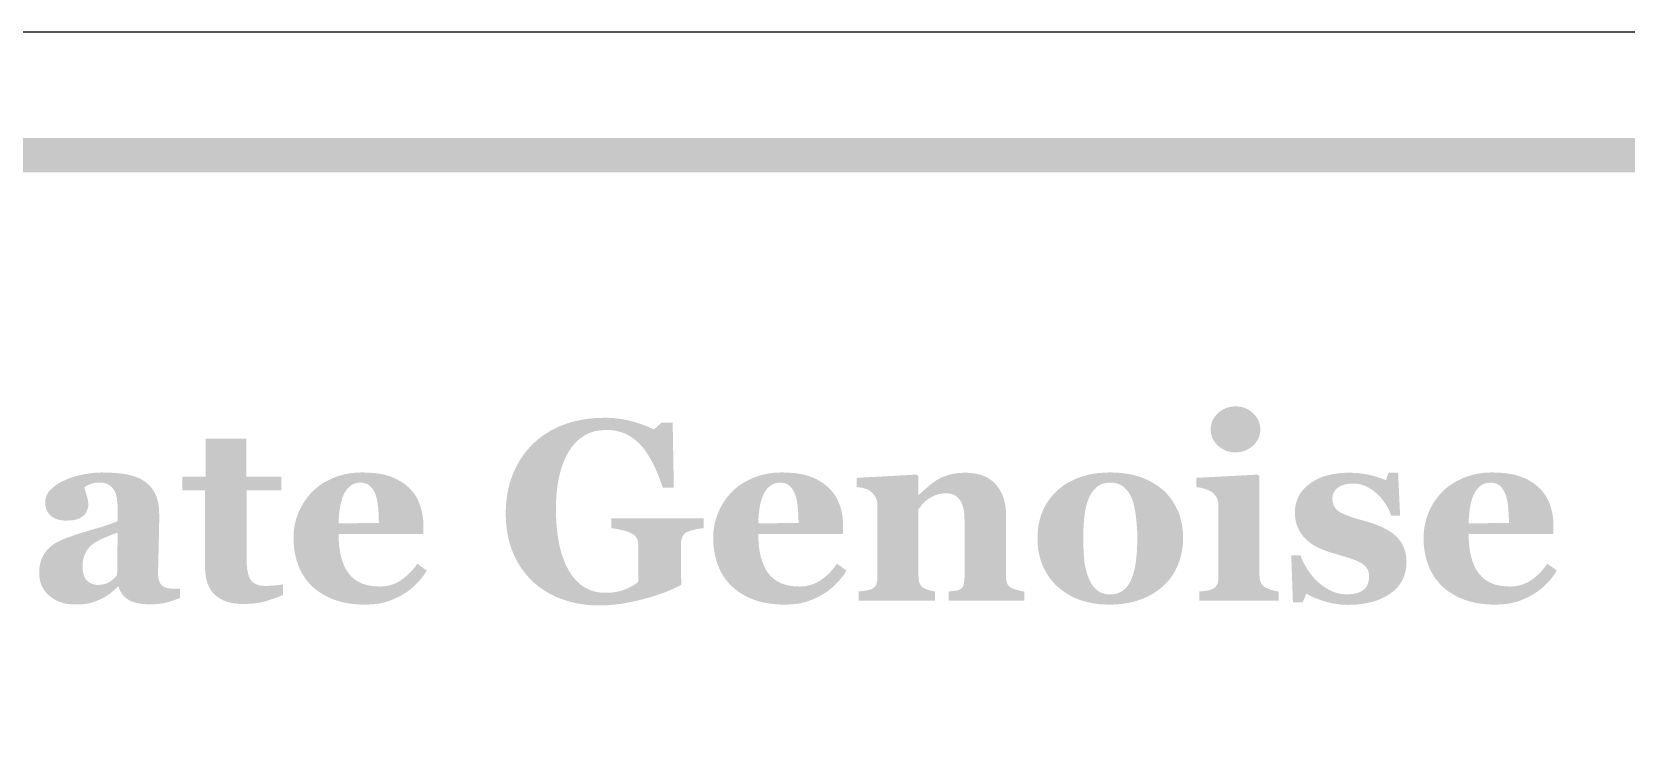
# Model space of a CAD drawing. Header units: millimetres. Extents: x 6 to 297, y 55 to 451.
# Drawn here: x 24.2 to 42.8, y 281.9 to 290.24 of the extents above; entities that cross this region are included whole.
import ezdxf

# ---------------------------------------------------------------- set-up
doc = ezdxf.new("R2010")
doc.units = ezdxf.units.MM
doc.layers.add('CUT', color=1, linetype='Continuous')
doc.layers.add('RASTER', color=7, linetype='Continuous')

msp = doc.modelspace()

# ---------------------------------------------------------------- hatches: boundary and pattern name
at = {"layer": 'RASTER'}
h = msp.add_hatch(color=7, dxfattribs=at)
h.paths.add_polyline_path([(7.2, 286.8), (7.234, 287.316), (7.337, 287.763), (7.509, 288.141), (7.75, 288.45), (8.059, 288.691), (8.438, 288.863), (8.884, 288.966), (9.4, 289), (66.6, 289), (67.116, 288.966), (67.563, 288.863), (67.941, 288.691), (68.25, 288.45), (68.491, 288.141), (68.663, 287.763), (68.766, 287.316), (68.8, 286.8), (68.8, 273.6), (68.766, 273.084), (68.663, 272.638), (68.491, 272.259), (68.25, 271.95), (67.941, 271.709), (67.563, 271.537), (67.116, 271.434), (66.6, 271.4), (9.4, 271.4), (8.884, 271.434), (8.438, 271.537), (8.059, 271.709), (7.75, 271.95), (7.509, 272.259), (7.337, 272.638), (7.234, 273.084), (7.2, 273.6)])
h.paths.add_polyline_path([(7.6, 286.8), (7.6, 273.6), (7.628, 273.178), (7.712, 272.813), (7.853, 272.503), (8.05, 272.25), (8.303, 272.053), (8.612, 271.912), (8.978, 271.828), (9.4, 271.8), (66.6, 271.8), (67.022, 271.828), (67.387, 271.912), (67.697, 272.053), (67.95, 272.25), (68.147, 272.503), (68.288, 272.813), (68.372, 273.178), (68.4, 273.6), (68.4, 286.8), (68.372, 287.222), (68.288, 287.588), (68.147, 287.897), (67.95, 288.15), (67.697, 288.347), (67.387, 288.488), (67.022, 288.572), (66.6, 288.6), (9.4, 288.6), (8.978, 288.572), (8.612, 288.488), (8.303, 288.347), (8.05, 288.15), (7.853, 287.897), (7.712, 287.588), (7.628, 287.222), (7.6, 286.8)], flags=0)
h = msp.add_hatch(color=7, dxfattribs=at)
h.paths.add_polyline_path([(38.747, 283.6), (37.821, 283.6), (37.821, 283.707), (37.831, 283.708), (37.84, 283.708), (37.85, 283.709), (37.859, 283.71), (37.868, 283.711), (37.878, 283.712), (37.887, 283.713), (37.896, 283.714), (37.905, 283.715), (37.914, 283.717), (37.922, 283.718), (37.93, 283.72), (37.938, 283.722), (37.945, 283.724), (37.952, 283.726), (37.959, 283.729), (37.97, 283.734), (37.981, 283.739), (37.99, 283.744), (37.999, 283.75), (38.007, 283.757), (38.014, 283.764), (38.02, 283.771), (38.025, 283.779), (38.029, 283.788), (38.033, 283.797), (38.037, 283.807), (38.039, 283.818), (38.041, 283.829), (38.043, 283.841), (38.044, 283.853), (38.044, 283.867), (38.044, 284.719), (38.044, 284.732), (38.042, 284.744), (38.041, 284.756), (38.038, 284.767), (38.035, 284.778), (38.031, 284.789), (38.026, 284.799), (38.021, 284.809), (38.014, 284.819), (38.008, 284.828), (38.001, 284.836), (37.994, 284.844), (37.987, 284.852), (37.979, 284.859), (37.971, 284.865), (37.962, 284.871), (37.955, 284.876), (37.947, 284.88), (37.938, 284.884), (37.929, 284.889), (37.918, 284.893), (37.907, 284.897), (37.895, 284.901), (37.882, 284.905), (37.869, 284.909), (37.856, 284.913), (37.843, 284.916), (37.831, 284.918), (37.819, 284.921), (37.807, 284.923), (37.796, 284.924), (37.785, 284.926), (37.785, 285.033), (38.502, 285.071), (38.524, 285.049), (38.524, 283.886), (38.525, 283.873), (38.526, 283.861), (38.528, 283.849), (38.53, 283.838), (38.533, 283.828), (38.537, 283.817), (38.541, 283.808), (38.546, 283.798), (38.552, 283.79), (38.559, 283.782), (38.566, 283.774), (38.573, 283.767), (38.581, 283.761), (38.59, 283.755), (38.599, 283.75), (38.609, 283.745), (38.617, 283.742), (38.624, 283.739), (38.632, 283.736), (38.64, 283.733), (38.648, 283.73), (38.657, 283.727), (38.665, 283.724), (38.674, 283.722), (38.683, 283.719), (38.692, 283.717), (38.701, 283.715), (38.71, 283.713), (38.719, 283.711), (38.728, 283.709), (38.738, 283.708), (38.747, 283.707)])
h.paths.add_polyline_path([(38.533, 285.598), (38.532, 285.571), (38.528, 285.544), (38.521, 285.519), (38.512, 285.495), (38.5, 285.472), (38.485, 285.45), (38.468, 285.428), (38.448, 285.408), (38.426, 285.39), (38.403, 285.374), (38.379, 285.361), (38.354, 285.35), (38.328, 285.341), (38.301, 285.335), (38.273, 285.331), (38.245, 285.33), (38.215, 285.331), (38.187, 285.335), (38.16, 285.341), (38.134, 285.35), (38.109, 285.361), (38.085, 285.374), (38.062, 285.39), (38.04, 285.408), (38.02, 285.428), (38.003, 285.45), (37.988, 285.472), (37.976, 285.495), (37.967, 285.519), (37.96, 285.544), (37.956, 285.571), (37.955, 285.598), (37.956, 285.625), (37.96, 285.652), (37.967, 285.677), (37.976, 285.701), (37.988, 285.725), (38.003, 285.747), (38.02, 285.768), (38.04, 285.788), (38.062, 285.807), (38.085, 285.823), (38.109, 285.837), (38.134, 285.848), (38.16, 285.856), (38.187, 285.863), (38.215, 285.866), (38.245, 285.868), (38.274, 285.866), (38.302, 285.863), (38.329, 285.856), (38.355, 285.848), (38.38, 285.837), (38.404, 285.823), (38.426, 285.807), (38.448, 285.788), (38.468, 285.768), (38.485, 285.747), (38.5, 285.725), (38.512, 285.701), (38.521, 285.677), (38.528, 285.652), (38.532, 285.625), (38.533, 285.598)])
for points in [[(32.038, 284.445), (32.027, 284.444), (32.016, 284.443), (32.005, 284.442), (31.995, 284.44), (31.985, 284.439), (31.976, 284.438), (31.966, 284.436), (31.958, 284.435), (31.948, 284.433), (31.939, 284.431), (31.929, 284.429), (31.918, 284.426), (31.907, 284.423), (31.895, 284.42), (31.883, 284.416), (31.87, 284.412), (31.855, 284.406), (31.842, 284.4), (31.83, 284.394), (31.82, 284.386), (31.811, 284.378), (31.803, 284.369), (31.796, 284.359), (31.791, 284.349), (31.786, 284.337), (31.782, 284.326), (31.779, 284.315), (31.776, 284.303), (31.774, 284.292), (31.773, 284.28), (31.772, 284.268), (31.771, 284.256), (31.771, 284.015), (31.772, 283.997), (31.772, 283.98), (31.772, 283.964), (31.772, 283.948), (31.772, 283.934), (31.772, 283.921), (31.773, 283.908), (31.773, 283.897), (31.773, 283.885), (31.774, 283.873), (31.774, 283.86), (31.775, 283.847), (31.775, 283.832), (31.776, 283.818), (31.777, 283.802), (31.777, 283.786), (31.739, 283.764), (31.695, 283.743), (31.648, 283.722), (31.596, 283.701), (31.54, 283.68), (31.479, 283.66), (31.414, 283.64), (31.344, 283.621), (31.274, 283.602), (31.204, 283.587), (31.136, 283.573), (31.07, 283.562), (31.005, 283.554), (30.941, 283.548), (30.879, 283.544), (30.818, 283.543), (30.762, 283.544), (30.707, 283.547), (30.653, 283.553), (30.599, 283.56), (30.547, 283.57), (30.495, 283.582), (30.444, 283.596), (30.395, 283.612), (30.346, 283.63), (30.299, 283.65), (30.253, 283.673), (30.209, 283.698), (30.166, 283.725), (30.125, 283.754), (30.085, 283.785), (30.047, 283.818), (30.011, 283.853), (29.977, 283.89), (29.944, 283.93), (29.914, 283.971), (29.885, 284.014), (29.859, 284.06), (29.835, 284.107), (29.812, 284.157), (29.792, 284.208), (29.775, 284.261), (29.76, 284.316), (29.748, 284.373), (29.739, 284.432), (29.732, 284.493), (29.728, 284.555), (29.727, 284.62), (29.728, 284.68), (29.732, 284.739), (29.738, 284.797), (29.747, 284.854), (29.758, 284.909), (29.772, 284.964), (29.788, 285.017), (29.807, 285.069), (29.828, 285.12), (29.852, 285.169), (29.878, 285.216), (29.906, 285.261), (29.936, 285.305), (29.968, 285.347), (30.003, 285.387), (30.04, 285.425), (30.078, 285.461), (30.119, 285.495), (30.161, 285.527), (30.206, 285.556), (30.252, 285.584), (30.301, 285.609), (30.351, 285.633), (30.404, 285.654), (30.458, 285.673), (30.514, 285.689), (30.571, 285.703), (30.63, 285.714), (30.69, 285.723), (30.752, 285.729), (30.815, 285.733), (30.879, 285.734), (30.923, 285.734), (30.966, 285.732), (31.009, 285.728), (31.05, 285.723), (31.091, 285.717), (31.13, 285.71), (31.169, 285.701), (31.208, 285.691), (31.244, 285.68), (31.28, 285.669), (31.313, 285.658), (31.345, 285.646), (31.376, 285.634), (31.404, 285.623), (31.431, 285.61), (31.457, 285.598), (31.547, 285.679), (31.675, 285.679), (31.688, 284.92), (31.559, 284.92), (31.531, 285.002), (31.501, 285.079), (31.469, 285.151), (31.437, 285.217), (31.403, 285.278), (31.367, 285.333), (31.331, 285.383), (31.292, 285.427), (31.252, 285.465), (31.21, 285.499), (31.164, 285.528), (31.117, 285.551), (31.066, 285.569), (31.013, 285.582), (30.958, 285.59), (30.9, 285.592), (30.832, 285.588), (30.767, 285.577), (30.707, 285.558), (30.651, 285.531), (30.598, 285.496), (30.55, 285.454), (30.506, 285.404), (30.466, 285.346), (30.43, 285.282), (30.399, 285.211), (30.372, 285.135), (30.351, 285.053), (30.334, 284.966), (30.322, 284.872), (30.315, 284.773), (30.313, 284.668), (30.315, 284.556), (30.322, 284.451), (30.334, 284.352), (30.35, 284.259), (30.371, 284.173), (30.397, 284.092), (30.427, 284.018), (30.463, 283.95), (30.502, 283.889), (30.546, 283.837), (30.593, 283.792), (30.644, 283.756), (30.699, 283.727), (30.758, 283.707), (30.821, 283.695), (30.888, 283.691), (30.92, 283.691), (30.951, 283.693), (30.981, 283.696), (31.01, 283.701), (31.038, 283.706), (31.065, 283.713), (31.092, 283.721), (31.117, 283.73), (31.142, 283.74), (31.165, 283.75), (31.186, 283.761), (31.207, 283.772), (31.225, 283.783), (31.243, 283.795), (31.259, 283.807), (31.273, 283.82), (31.273, 284.242), (31.273, 284.255), (31.272, 284.267), (31.271, 284.279), (31.269, 284.29), (31.266, 284.301), (31.263, 284.311), (31.259, 284.321), (31.254, 284.33), (31.249, 284.339), (31.242, 284.348), (31.235, 284.356), (31.226, 284.364), (31.216, 284.371), (31.204, 284.379), (31.192, 284.386), (31.178, 284.392), (31.167, 284.397), (31.155, 284.402), (31.142, 284.407), (31.129, 284.411), (31.115, 284.415), (31.1, 284.419), (31.084, 284.423), (31.068, 284.426), (31.052, 284.429), (31.037, 284.432), (31.022, 284.435), (31.008, 284.438), (30.995, 284.44), (30.982, 284.442), (30.97, 284.444), (30.958, 284.445), (30.958, 284.559), (32.038, 284.559)], [(27.128, 283.667), (27.104, 283.657), (27.08, 283.647), (27.056, 283.638), (27.031, 283.628), (27.006, 283.619), (26.98, 283.61), (26.954, 283.602), (26.927, 283.593), (26.9, 283.586), (26.871, 283.579), (26.84, 283.573), (26.809, 283.569), (26.775, 283.565), (26.74, 283.563), (26.704, 283.561), (26.667, 283.56), (26.611, 283.562), (26.56, 283.567), (26.512, 283.576), (26.467, 283.588), (26.427, 283.604), (26.39, 283.623), (26.357, 283.646), (26.327, 283.672), (26.301, 283.701), (26.279, 283.733), (26.26, 283.769), (26.244, 283.807), (26.232, 283.848), (26.224, 283.892), (26.219, 283.94), (26.217, 283.99), (26.217, 284.889), (25.953, 284.889), (25.953, 285.047), (26.223, 285.047), (26.223, 285.491), (26.699, 285.491), (26.699, 285.047), (27.109, 285.047), (27.109, 284.889), (26.702, 284.889), (26.702, 284.086), (26.702, 284.045), (26.705, 284.007), (26.708, 283.972), (26.714, 283.94), (26.72, 283.911), (26.728, 283.885), (26.738, 283.863), (26.749, 283.843), (26.762, 283.826), (26.778, 283.812), (26.796, 283.799), (26.816, 283.789), (26.838, 283.781), (26.863, 283.776), (26.89, 283.773), (26.92, 283.771), (26.93, 283.771), (26.942, 283.772), (26.954, 283.772), (26.967, 283.773), (26.981, 283.774), (26.997, 283.775), (27.013, 283.776), (27.03, 283.777), (27.047, 283.779), (27.062, 283.78), (27.077, 283.782), (27.089, 283.783), (27.101, 283.785), (27.111, 283.787), (27.12, 283.789), (27.128, 283.79)], [(35.778, 283.6), (34.896, 283.6), (34.896, 283.707), (34.903, 283.708), (34.911, 283.708), (34.919, 283.709), (34.927, 283.71), (34.935, 283.711), (34.944, 283.712), (34.954, 283.713), (34.963, 283.714), (34.973, 283.715), (34.982, 283.717), (34.99, 283.718), (34.998, 283.72), (35.005, 283.722), (35.012, 283.724), (35.018, 283.726), (35.023, 283.729), (35.031, 283.733), (35.038, 283.738), (35.044, 283.743), (35.05, 283.749), (35.055, 283.755), (35.06, 283.761), (35.064, 283.768), (35.067, 283.776), (35.07, 283.784), (35.073, 283.793), (35.075, 283.803), (35.077, 283.814), (35.079, 283.826), (35.08, 283.838), (35.08, 283.852), (35.081, 283.867), (35.081, 284.552), (35.08, 284.588), (35.077, 284.622), (35.073, 284.654), (35.067, 284.683), (35.059, 284.71), (35.05, 284.735), (35.039, 284.757), (35.026, 284.777), (35.011, 284.795), (34.995, 284.81), (34.977, 284.823), (34.958, 284.834), (34.937, 284.842), (34.914, 284.848), (34.89, 284.851), (34.864, 284.852), (34.849, 284.852), (34.835, 284.851), (34.821, 284.85), (34.807, 284.848), (34.794, 284.846), (34.78, 284.843), (34.767, 284.839), (34.755, 284.835), (34.742, 284.83), (34.73, 284.825), (34.717, 284.819), (34.705, 284.813), (34.692, 284.807), (34.68, 284.799), (34.668, 284.792), (34.656, 284.784), (34.645, 284.776), (34.636, 284.769), (34.626, 284.761), (34.617, 284.754), (34.609, 284.746), (34.602, 284.739), (34.594, 284.731), (34.588, 284.724), (34.581, 284.716), (34.575, 284.709), (34.57, 284.701), (34.564, 284.695), (34.559, 284.688), (34.554, 284.682), (34.549, 284.675), (34.544, 284.669), (34.544, 283.883), (34.545, 283.87), (34.545, 283.858), (34.546, 283.847), (34.548, 283.836), (34.55, 283.825), (34.553, 283.815), (34.556, 283.806), (34.559, 283.797), (34.563, 283.789), (34.568, 283.781), (34.573, 283.774), (34.578, 283.767), (34.585, 283.761), (34.592, 283.755), (34.599, 283.75), (34.607, 283.745), (34.613, 283.742), (34.62, 283.739), (34.627, 283.736), (34.634, 283.733), (34.641, 283.73), (34.649, 283.727), (34.657, 283.724), (34.666, 283.722), (34.675, 283.719), (34.684, 283.717), (34.692, 283.715), (34.701, 283.713), (34.709, 283.711), (34.718, 283.709), (34.726, 283.708), (34.735, 283.707), (34.735, 283.6), (33.844, 283.6), (33.844, 283.707), (33.853, 283.708), (33.863, 283.709), (33.872, 283.709), (33.881, 283.71), (33.89, 283.711), (33.9, 283.713), (33.909, 283.714), (33.918, 283.715), (33.927, 283.716), (33.936, 283.718), (33.945, 283.719), (33.953, 283.721), (33.961, 283.723), (33.968, 283.725), (33.975, 283.727), (33.982, 283.729), (33.993, 283.733), (34.004, 283.738), (34.013, 283.743), (34.021, 283.749), (34.029, 283.756), (34.036, 283.763), (34.042, 283.771), (34.046, 283.779), (34.051, 283.787), (34.054, 283.797), (34.057, 283.807), (34.06, 283.818), (34.061, 283.829), (34.063, 283.841), (34.064, 283.853), (34.064, 283.867), (34.064, 284.719), (34.064, 284.73), (34.063, 284.742), (34.061, 284.753), (34.058, 284.764), (34.055, 284.775), (34.051, 284.786), (34.046, 284.797), (34.041, 284.808), (34.034, 284.819), (34.028, 284.829), (34.021, 284.839), (34.013, 284.848), (34.006, 284.857), (33.997, 284.865), (33.988, 284.873), (33.979, 284.88), (33.972, 284.885), (33.965, 284.889), (33.957, 284.893), (33.949, 284.896), (33.941, 284.9), (33.932, 284.903), (33.922, 284.907), (33.912, 284.91), (33.902, 284.912), (33.892, 284.915), (33.881, 284.917), (33.87, 284.919), (33.859, 284.921), (33.847, 284.923), (33.836, 284.924), (33.824, 284.926), (33.824, 285.033), (34.522, 285.071), (34.544, 285.049), (34.544, 284.836), (34.55, 284.836), (34.561, 284.846), (34.572, 284.856), (34.584, 284.866), (34.596, 284.877), (34.608, 284.888), (34.622, 284.899), (34.636, 284.912), (34.65, 284.924), (34.664, 284.937), (34.679, 284.949), (34.693, 284.96), (34.706, 284.971), (34.72, 284.981), (34.733, 284.99), (34.746, 284.999), (34.758, 285.008), (34.772, 285.016), (34.788, 285.025), (34.804, 285.033), (34.821, 285.04), (34.839, 285.048), (34.859, 285.055), (34.879, 285.061), (34.9, 285.068), (34.923, 285.074), (34.945, 285.079), (34.968, 285.083), (34.991, 285.086), (35.015, 285.089), (35.039, 285.091), (35.063, 285.092), (35.088, 285.093), (35.146, 285.091), (35.2, 285.084), (35.25, 285.074), (35.297, 285.059), (35.34, 285.04), (35.379, 285.016), (35.414, 284.989), (35.446, 284.957), (35.474, 284.922), (35.498, 284.884), (35.519, 284.843), (35.536, 284.8), (35.549, 284.753), (35.558, 284.704), (35.564, 284.652), (35.565, 284.598), (35.565, 283.88), (35.566, 283.867), (35.566, 283.854), (35.568, 283.842), (35.569, 283.831), (35.572, 283.821), (35.574, 283.811), (35.578, 283.802), (35.582, 283.793), (35.586, 283.786), (35.591, 283.778), (35.598, 283.771), (35.605, 283.764), (35.613, 283.758), (35.621, 283.752), (35.631, 283.747), (35.642, 283.742), (35.648, 283.74), (35.654, 283.737), (35.661, 283.734), (35.668, 283.732), (35.675, 283.729), (35.683, 283.727), (35.691, 283.724), (35.699, 283.722), (35.708, 283.719), (35.717, 283.717), (35.727, 283.715), (35.736, 283.713), (35.746, 283.711), (35.756, 283.709), (35.767, 283.708), (35.778, 283.707)], [(39.56, 283.55), (39.525, 283.551), (39.489, 283.553), (39.454, 283.556), (39.42, 283.561), (39.385, 283.567), (39.351, 283.574), (39.316, 283.582), (39.282, 283.592), (39.25, 283.602), (39.219, 283.613), (39.189, 283.624), (39.162, 283.635), (39.137, 283.646), (39.113, 283.657), (39.092, 283.669), (39.072, 283.681), (39.028, 283.581), (38.914, 283.581), (38.895, 284.127), (39.002, 284.127), (39.008, 284.111), (39.015, 284.093), (39.023, 284.076), (39.031, 284.057), (39.041, 284.038), (39.051, 284.019), (39.063, 283.999), (39.075, 283.979), (39.088, 283.958), (39.102, 283.938), (39.116, 283.919), (39.13, 283.9), (39.145, 283.882), (39.16, 283.864), (39.176, 283.847), (39.192, 283.83), (39.21, 283.814), (39.228, 283.798), (39.247, 283.783), (39.266, 283.769), (39.286, 283.756), (39.307, 283.743), (39.328, 283.73), (39.35, 283.719), (39.372, 283.708), (39.395, 283.699), (39.418, 283.691), (39.442, 283.685), (39.465, 283.68), (39.49, 283.676), (39.514, 283.674), (39.54, 283.673), (39.572, 283.674), (39.602, 283.676), (39.63, 283.681), (39.656, 283.686), (39.68, 283.694), (39.701, 283.702), (39.721, 283.713), (39.738, 283.725), (39.753, 283.739), (39.767, 283.755), (39.778, 283.772), (39.787, 283.791), (39.794, 283.812), (39.799, 283.835), (39.802, 283.859), (39.803, 283.886), (39.803, 283.9), (39.801, 283.914), (39.799, 283.927), (39.796, 283.939), (39.792, 283.951), (39.787, 283.962), (39.781, 283.972), (39.774, 283.982), (39.766, 283.992), (39.758, 284.001), (39.749, 284.009), (39.739, 284.018), (39.729, 284.026), (39.718, 284.034), (39.706, 284.041), (39.693, 284.048), (39.679, 284.055), (39.664, 284.062), (39.649, 284.069), (39.633, 284.075), (39.618, 284.081), (39.601, 284.087), (39.585, 284.093), (39.568, 284.098), (39.551, 284.103), (39.532, 284.109), (39.513, 284.115), (39.492, 284.121), (39.471, 284.127), (39.448, 284.134), (39.425, 284.141), (39.4, 284.148), (39.376, 284.155), (39.352, 284.163), (39.33, 284.17), (39.308, 284.177), (39.287, 284.185), (39.267, 284.192), (39.248, 284.2), (39.23, 284.207), (39.212, 284.215), (39.194, 284.224), (39.176, 284.235), (39.157, 284.246), (39.139, 284.258), (39.12, 284.272), (39.101, 284.286), (39.083, 284.302), (39.066, 284.316), (39.051, 284.332), (39.037, 284.348), (39.023, 284.365), (39.01, 284.382), (38.998, 284.401), (38.987, 284.42), (38.977, 284.439), (38.968, 284.46), (38.96, 284.482), (38.953, 284.504), (38.947, 284.528), (38.943, 284.552), (38.94, 284.578), (38.938, 284.604), (38.938, 284.631), (38.94, 284.682), (38.948, 284.73), (38.962, 284.775), (38.981, 284.818), (39.005, 284.859), (39.035, 284.897), (39.07, 284.932), (39.111, 284.965), (39.156, 284.995), (39.205, 285.021), (39.256, 285.043), (39.312, 285.061), (39.37, 285.075), (39.432, 285.085), (39.497, 285.091), (39.566, 285.093), (39.599, 285.092), (39.631, 285.091), (39.663, 285.089), (39.694, 285.086), (39.724, 285.082), (39.754, 285.077), (39.783, 285.072), (39.811, 285.066), (39.839, 285.059), (39.865, 285.052), (39.89, 285.045), (39.914, 285.037), (39.937, 285.03), (39.959, 285.022), (39.98, 285.014), (40, 285.006), (40.03, 285.093), (40.142, 285.093), (40.165, 284.593), (40.061, 284.593), (40.047, 284.631), (40.031, 284.667), (40.012, 284.702), (39.991, 284.735), (39.968, 284.767), (39.943, 284.798), (39.915, 284.828), (39.885, 284.856), (39.854, 284.882), (39.822, 284.904), (39.789, 284.923), (39.756, 284.939), (39.722, 284.951), (39.688, 284.96), (39.653, 284.965), (39.617, 284.967), (39.59, 284.966), (39.564, 284.964), (39.539, 284.96), (39.516, 284.955), (39.495, 284.948), (39.475, 284.94), (39.457, 284.931), (39.44, 284.92), (39.425, 284.908), (39.412, 284.894), (39.401, 284.88), (39.392, 284.864), (39.385, 284.847), (39.38, 284.829), (39.376, 284.81), (39.375, 284.789), (39.377, 284.763), (39.381, 284.738), (39.389, 284.715), (39.399, 284.694), (39.412, 284.674), (39.429, 284.657), (39.448, 284.642), (39.47, 284.628), (39.495, 284.616), (39.522, 284.604), (39.551, 284.592), (39.583, 284.58), (39.618, 284.568), (39.654, 284.557), (39.693, 284.546), (39.734, 284.535), (39.798, 284.517), (39.857, 284.498), (39.911, 284.477), (39.961, 284.455), (40.007, 284.431), (40.049, 284.406), (40.086, 284.379), (40.118, 284.351), (40.147, 284.321), (40.171, 284.289), (40.192, 284.254), (40.209, 284.218), (40.223, 284.18), (40.232, 284.14), (40.238, 284.098), (40.24, 284.054), (40.237, 283.996), (40.228, 283.941), (40.213, 283.889), (40.193, 283.841), (40.166, 283.796), (40.134, 283.755), (40.096, 283.717), (40.052, 283.682), (40.003, 283.651), (39.95, 283.624), (39.894, 283.602), (39.835, 283.583), (39.771, 283.569), (39.704, 283.558), (39.634, 283.552), (39.56, 283.55)]]:
    msp.add_hatch(color=7, dxfattribs=at).paths.add_polyline_path(points)
h = msp.add_hatch(color=7, dxfattribs=at)
h.paths.add_polyline_path([(25.925, 283.631), (25.909, 283.624), (25.892, 283.617), (25.874, 283.611), (25.855, 283.604), (25.836, 283.598), (25.815, 283.591), (25.795, 283.585), (25.773, 283.579), (25.751, 283.574), (25.728, 283.569), (25.706, 283.565), (25.682, 283.562), (25.659, 283.559), (25.635, 283.558), (25.611, 283.556), (25.587, 283.556), (25.543, 283.557), (25.503, 283.559), (25.465, 283.564), (25.431, 283.569), (25.399, 283.577), (25.37, 283.586), (25.345, 283.597), (25.322, 283.61), (25.301, 283.624), (25.283, 283.639), (25.266, 283.656), (25.25, 283.675), (25.237, 283.694), (25.225, 283.716), (25.215, 283.738), (25.206, 283.763), (25.197, 283.763), (25.185, 283.75), (25.173, 283.739), (25.16, 283.727), (25.148, 283.716), (25.136, 283.706), (25.125, 283.696), (25.113, 283.687), (25.101, 283.678), (25.09, 283.669), (25.078, 283.661), (25.066, 283.653), (25.054, 283.645), (25.041, 283.638), (25.028, 283.631), (25.016, 283.624), (25.002, 283.618), (24.985, 283.61), (24.968, 283.603), (24.952, 283.596), (24.935, 283.59), (24.918, 283.584), (24.902, 283.579), (24.886, 283.574), (24.87, 283.57), (24.853, 283.566), (24.835, 283.563), (24.815, 283.561), (24.794, 283.558), (24.77, 283.557), (24.746, 283.556), (24.72, 283.555), (24.692, 283.555), (24.65, 283.556), (24.61, 283.561), (24.571, 283.569), (24.534, 283.58), (24.499, 283.594), (24.465, 283.611), (24.433, 283.631), (24.402, 283.655), (24.374, 283.681), (24.349, 283.709), (24.329, 283.739), (24.312, 283.772), (24.299, 283.806), (24.289, 283.842), (24.284, 283.88), (24.282, 283.921), (24.282, 283.944), (24.283, 283.967), (24.285, 283.988), (24.288, 284.009), (24.292, 284.029), (24.297, 284.048), (24.302, 284.066), (24.308, 284.083), (24.315, 284.099), (24.323, 284.115), (24.331, 284.13), (24.34, 284.145), (24.35, 284.16), (24.36, 284.174), (24.371, 284.188), (24.383, 284.201), (24.394, 284.212), (24.406, 284.223), (24.418, 284.233), (24.43, 284.243), (24.443, 284.253), (24.457, 284.262), (24.47, 284.27), (24.485, 284.278), (24.499, 284.286), (24.514, 284.293), (24.53, 284.301), (24.545, 284.308), (24.561, 284.315), (24.578, 284.322), (24.594, 284.329), (24.611, 284.335), (24.645, 284.347), (24.681, 284.36), (24.718, 284.372), (24.756, 284.385), (24.797, 284.397), (24.839, 284.41), (24.882, 284.423), (24.928, 284.436), (24.972, 284.449), (25.014, 284.461), (25.052, 284.473), (25.087, 284.485), (25.12, 284.496), (25.149, 284.508), (25.174, 284.518), (25.197, 284.529), (25.197, 284.669), (25.197, 284.679), (25.197, 284.689), (25.196, 284.7), (25.196, 284.712), (25.195, 284.724), (25.194, 284.737), (25.193, 284.751), (25.191, 284.766), (25.19, 284.781), (25.188, 284.795), (25.185, 284.808), (25.182, 284.821), (25.179, 284.834), (25.175, 284.845), (25.171, 284.857), (25.167, 284.867), (25.161, 284.879), (25.155, 284.89), (25.148, 284.9), (25.14, 284.91), (25.132, 284.92), (25.123, 284.929), (25.113, 284.938), (25.102, 284.946), (25.091, 284.954), (25.078, 284.96), (25.065, 284.966), (25.051, 284.97), (25.036, 284.974), (25.02, 284.976), (25.004, 284.978), (24.986, 284.978), (24.971, 284.978), (24.955, 284.977), (24.941, 284.976), (24.927, 284.974), (24.914, 284.971), (24.902, 284.968), (24.89, 284.964), (24.879, 284.96), (24.868, 284.956), (24.858, 284.951), (24.849, 284.946), (24.84, 284.942), (24.831, 284.937), (24.823, 284.932), (24.816, 284.928), (24.809, 284.923), (24.81, 284.915), (24.812, 284.906), (24.815, 284.896), (24.818, 284.886), (24.821, 284.874), (24.825, 284.862), (24.829, 284.848), (24.834, 284.833), (24.839, 284.818), (24.843, 284.804), (24.846, 284.789), (24.849, 284.774), (24.852, 284.76), (24.853, 284.746), (24.854, 284.732), (24.854, 284.718), (24.854, 284.711), (24.854, 284.704), (24.853, 284.697), (24.851, 284.69), (24.849, 284.682), (24.847, 284.673), (24.844, 284.665), (24.841, 284.655), (24.838, 284.646), (24.834, 284.638), (24.83, 284.63), (24.825, 284.622), (24.82, 284.615), (24.815, 284.608), (24.809, 284.602), (24.803, 284.596), (24.795, 284.589), (24.786, 284.582), (24.777, 284.576), (24.768, 284.57), (24.758, 284.565), (24.748, 284.56), (24.738, 284.555), (24.728, 284.551), (24.717, 284.547), (24.704, 284.544), (24.69, 284.541), (24.675, 284.539), (24.658, 284.537), (24.64, 284.536), (24.621, 284.535), (24.6, 284.535), (24.57, 284.535), (24.542, 284.538), (24.516, 284.543), (24.492, 284.549), (24.469, 284.558), (24.449, 284.568), (24.43, 284.58), (24.414, 284.594), (24.399, 284.609), (24.386, 284.626), (24.375, 284.643), (24.366, 284.662), (24.359, 284.682), (24.355, 284.703), (24.352, 284.725), (24.351, 284.748), (24.352, 284.769), (24.355, 284.788), (24.36, 284.808), (24.367, 284.826), (24.376, 284.844), (24.387, 284.862), (24.4, 284.879), (24.416, 284.896), (24.433, 284.912), (24.45, 284.927), (24.469, 284.941), (24.488, 284.955), (24.508, 284.968), (24.53, 284.981), (24.552, 284.992), (24.575, 285.003), (24.598, 285.014), (24.623, 285.024), (24.648, 285.033), (24.674, 285.042), (24.701, 285.051), (24.729, 285.058), (24.758, 285.065), (24.787, 285.071), (24.817, 285.077), (24.846, 285.082), (24.875, 285.086), (24.903, 285.09), (24.93, 285.092), (24.957, 285.094), (24.984, 285.095), (25.01, 285.096), (25.045, 285.095), (25.079, 285.095), (25.113, 285.093), (25.146, 285.091), (25.178, 285.089), (25.21, 285.086), (25.24, 285.083), (25.271, 285.079), (25.3, 285.074), (25.328, 285.068), (25.356, 285.061), (25.383, 285.053), (25.41, 285.044), (25.435, 285.033), (25.46, 285.022), (25.484, 285.009), (25.506, 284.996), (25.527, 284.981), (25.547, 284.964), (25.566, 284.946), (25.583, 284.927), (25.6, 284.906), (25.615, 284.884), (25.629, 284.86), (25.641, 284.835), (25.652, 284.808), (25.661, 284.779), (25.669, 284.748), (25.675, 284.716), (25.679, 284.681), (25.681, 284.645), (25.682, 284.606), (25.682, 284.564), (25.682, 284.52), (25.681, 284.474), (25.68, 284.425), (25.68, 284.375), (25.678, 284.323), (25.677, 284.27), (25.676, 284.214), (25.674, 284.159), (25.673, 284.11), (25.672, 284.065), (25.671, 284.026), (25.67, 283.991), (25.669, 283.961), (25.669, 283.935), (25.669, 283.915), (25.669, 283.899), (25.67, 283.884), (25.672, 283.869), (25.674, 283.856), (25.677, 283.843), (25.68, 283.832), (25.684, 283.821), (25.689, 283.811), (25.694, 283.802), (25.7, 283.793), (25.707, 283.785), (25.714, 283.778), (25.722, 283.771), (25.73, 283.765), (25.74, 283.759), (25.75, 283.754), (25.756, 283.751), (25.764, 283.749), (25.772, 283.746), (25.782, 283.744), (25.792, 283.743), (25.803, 283.742), (25.815, 283.741), (25.828, 283.74), (25.841, 283.739), (25.854, 283.739), (25.867, 283.739), (25.879, 283.738), (25.891, 283.738), (25.903, 283.738), (25.914, 283.738), (25.925, 283.738)])
h.paths.add_polyline_path([(25.197, 284.394), (25.177, 284.387), (25.156, 284.38), (25.136, 284.372), (25.116, 284.364), (25.095, 284.356), (25.075, 284.348), (25.055, 284.339), (25.035, 284.33), (25.015, 284.321), (24.996, 284.312), (24.978, 284.303), (24.961, 284.293), (24.945, 284.284), (24.93, 284.274), (24.916, 284.265), (24.903, 284.255), (24.89, 284.244), (24.877, 284.233), (24.865, 284.221), (24.854, 284.208), (24.844, 284.195), (24.835, 284.18), (24.826, 284.166), (24.818, 284.15), (24.811, 284.134), (24.804, 284.117), (24.799, 284.099), (24.795, 284.081), (24.791, 284.062), (24.789, 284.042), (24.788, 284.021), (24.787, 284), (24.788, 283.972), (24.79, 283.947), (24.794, 283.923), (24.8, 283.901), (24.807, 283.882), (24.816, 283.864), (24.827, 283.848), (24.839, 283.834), (24.852, 283.822), (24.867, 283.812), (24.882, 283.803), (24.897, 283.796), (24.914, 283.79), (24.931, 283.786), (24.949, 283.784), (24.967, 283.783), (24.987, 283.784), (25.006, 283.785), (25.024, 283.788), (25.041, 283.791), (25.057, 283.796), (25.072, 283.802), (25.086, 283.808), (25.1, 283.816), (25.113, 283.825), (25.125, 283.834), (25.137, 283.843), (25.149, 283.853), (25.16, 283.863), (25.171, 283.874), (25.181, 283.886), (25.191, 283.897)], flags=0)
h = msp.add_hatch(color=7, dxfattribs=at)
h.paths.add_polyline_path([(28.805, 283.95), (28.792, 283.929), (28.778, 283.909), (28.764, 283.889), (28.749, 283.869), (28.733, 283.849), (28.716, 283.83), (28.699, 283.811), (28.681, 283.793), (28.663, 283.774), (28.644, 283.757), (28.624, 283.74), (28.604, 283.724), (28.583, 283.708), (28.562, 283.694), (28.539, 283.679), (28.517, 283.666), (28.492, 283.652), (28.467, 283.64), (28.443, 283.628), (28.418, 283.617), (28.393, 283.607), (28.368, 283.598), (28.343, 283.589), (28.318, 283.582), (28.293, 283.575), (28.266, 283.569), (28.239, 283.564), (28.21, 283.56), (28.181, 283.557), (28.151, 283.555), (28.12, 283.554), (28.087, 283.553), (28.034, 283.554), (27.983, 283.557), (27.933, 283.562), (27.885, 283.569), (27.84, 283.577), (27.796, 283.588), (27.753, 283.6), (27.713, 283.615), (27.675, 283.631), (27.638, 283.648), (27.603, 283.667), (27.569, 283.687), (27.538, 283.708), (27.508, 283.731), (27.48, 283.755), (27.453, 283.78), (27.428, 283.807), (27.405, 283.835), (27.384, 283.863), (27.364, 283.894), (27.345, 283.925), (27.329, 283.957), (27.313, 283.991), (27.3, 284.026), (27.288, 284.061), (27.278, 284.098), (27.269, 284.135), (27.262, 284.173), (27.257, 284.212), (27.253, 284.251), (27.25, 284.291), (27.25, 284.332), (27.25, 284.37), (27.253, 284.406), (27.257, 284.443), (27.263, 284.479), (27.271, 284.514), (27.28, 284.55), (27.292, 284.584), (27.304, 284.619), (27.319, 284.653), (27.335, 284.685), (27.352, 284.717), (27.371, 284.748), (27.391, 284.778), (27.413, 284.807), (27.436, 284.835), (27.46, 284.863), (27.486, 284.888), (27.514, 284.912), (27.542, 284.935), (27.573, 284.957), (27.605, 284.977), (27.639, 284.996), (27.675, 285.014), (27.712, 285.031), (27.75, 285.046), (27.79, 285.059), (27.83, 285.07), (27.872, 285.079), (27.915, 285.087), (27.959, 285.092), (28.004, 285.095), (28.051, 285.096), (28.101, 285.095), (28.149, 285.092), (28.194, 285.089), (28.238, 285.083), (28.279, 285.076), (28.317, 285.068), (28.354, 285.057), (28.388, 285.046), (28.42, 285.033), (28.451, 285.019), (28.48, 285.003), (28.508, 284.986), (28.535, 284.969), (28.56, 284.95), (28.584, 284.929), (28.606, 284.908), (28.626, 284.887), (28.645, 284.864), (28.662, 284.841), (28.678, 284.817), (28.693, 284.792), (28.706, 284.766), (28.717, 284.739), (28.728, 284.711), (28.736, 284.683), (28.744, 284.654), (28.751, 284.624), (28.756, 284.595), (28.76, 284.565), (28.763, 284.535), (28.765, 284.504), (28.766, 284.473), (28.766, 284.378), (27.775, 284.378), (27.777, 284.305), (27.783, 284.237), (27.792, 284.173), (27.804, 284.113), (27.821, 284.059), (27.84, 284.008), (27.864, 283.962), (27.891, 283.921), (27.922, 283.884), (27.957, 283.852), (27.997, 283.825), (28.041, 283.803), (28.089, 283.786), (28.141, 283.774), (28.198, 283.767), (28.259, 283.764), (28.293, 283.765), (28.326, 283.769), (28.358, 283.775), (28.39, 283.783), (28.42, 283.794), (28.45, 283.806), (28.478, 283.822), (28.506, 283.84), (28.533, 283.859), (28.559, 283.88), (28.584, 283.902), (28.608, 283.925), (28.631, 283.95), (28.653, 283.975), (28.674, 284.002), (28.694, 284.031)])
h.paths.add_polyline_path([(28.246, 284.507), (28.245, 284.529), (28.245, 284.551), (28.244, 284.573), (28.243, 284.596), (28.242, 284.618), (28.241, 284.641), (28.239, 284.664), (28.237, 284.687), (28.234, 284.709), (28.232, 284.731), (28.228, 284.751), (28.225, 284.771), (28.221, 284.789), (28.216, 284.806), (28.211, 284.823), (28.206, 284.838), (28.2, 284.854), (28.192, 284.87), (28.185, 284.885), (28.177, 284.898), (28.168, 284.911), (28.158, 284.922), (28.148, 284.932), (28.138, 284.942), (28.127, 284.95), (28.115, 284.957), (28.102, 284.963), (28.089, 284.968), (28.075, 284.972), (28.06, 284.975), (28.045, 284.976), (28.029, 284.977), (28.001, 284.975), (27.975, 284.97), (27.951, 284.961), (27.927, 284.948), (27.906, 284.932), (27.885, 284.913), (27.866, 284.889), (27.849, 284.863), (27.833, 284.832), (27.819, 284.797), (27.807, 284.758), (27.797, 284.715), (27.788, 284.668), (27.782, 284.616), (27.778, 284.561), (27.775, 284.501)], flags=0)
h = msp.add_hatch(color=7, dxfattribs=at)
h.paths.add_polyline_path([(33.704, 283.95), (33.69, 283.929), (33.677, 283.909), (33.662, 283.889), (33.647, 283.869), (33.631, 283.849), (33.615, 283.83), (33.598, 283.811), (33.58, 283.793), (33.561, 283.774), (33.542, 283.757), (33.523, 283.74), (33.502, 283.724), (33.481, 283.708), (33.46, 283.694), (33.438, 283.679), (33.415, 283.666), (33.39, 283.652), (33.366, 283.64), (33.341, 283.628), (33.316, 283.617), (33.292, 283.607), (33.267, 283.598), (33.242, 283.589), (33.217, 283.582), (33.191, 283.575), (33.165, 283.569), (33.137, 283.564), (33.109, 283.56), (33.079, 283.557), (33.049, 283.555), (33.018, 283.554), (32.986, 283.553), (32.933, 283.554), (32.881, 283.557), (32.832, 283.562), (32.784, 283.569), (32.738, 283.577), (32.694, 283.588), (32.652, 283.6), (32.612, 283.615), (32.573, 283.631), (32.536, 283.648), (32.501, 283.667), (32.468, 283.687), (32.436, 283.708), (32.406, 283.731), (32.378, 283.755), (32.352, 283.78), (32.327, 283.807), (32.304, 283.835), (32.282, 283.863), (32.262, 283.894), (32.244, 283.925), (32.227, 283.957), (32.212, 283.991), (32.198, 284.026), (32.187, 284.061), (32.176, 284.098), (32.168, 284.135), (32.161, 284.173), (32.155, 284.212), (32.151, 284.251), (32.149, 284.291), (32.148, 284.332), (32.149, 284.37), (32.151, 284.406), (32.156, 284.443), (32.162, 284.479), (32.169, 284.514), (32.179, 284.55), (32.19, 284.584), (32.203, 284.619), (32.217, 284.653), (32.233, 284.685), (32.251, 284.717), (32.269, 284.748), (32.29, 284.778), (32.311, 284.807), (32.334, 284.835), (32.359, 284.863), (32.385, 284.888), (32.412, 284.912), (32.441, 284.935), (32.471, 284.957), (32.504, 284.977), (32.538, 284.996), (32.573, 285.014), (32.61, 285.031), (32.649, 285.046), (32.688, 285.059), (32.729, 285.07), (32.771, 285.079), (32.814, 285.087), (32.858, 285.092), (32.903, 285.095), (32.949, 285.096), (32.999, 285.095), (33.047, 285.092), (33.093, 285.089), (33.136, 285.083), (33.177, 285.076), (33.216, 285.068), (33.252, 285.057), (33.286, 285.046), (33.318, 285.033), (33.349, 285.019), (33.379, 285.003), (33.407, 284.986), (33.433, 284.969), (33.458, 284.95), (33.482, 284.929), (33.504, 284.908), (33.525, 284.887), (33.543, 284.864), (33.561, 284.841), (33.577, 284.817), (33.591, 284.792), (33.604, 284.766), (33.616, 284.739), (33.626, 284.711), (33.635, 284.683), (33.643, 284.654), (33.649, 284.624), (33.655, 284.595), (33.659, 284.565), (33.662, 284.535), (33.663, 284.504), (33.664, 284.473), (33.664, 284.378), (32.674, 284.378), (32.676, 284.305), (32.681, 284.237), (32.69, 284.173), (32.703, 284.113), (32.719, 284.059), (32.739, 284.008), (32.762, 283.962), (32.79, 283.921), (32.821, 283.884), (32.856, 283.852), (32.896, 283.825), (32.939, 283.803), (32.987, 283.786), (33.04, 283.774), (33.096, 283.767), (33.157, 283.764), (33.191, 283.765), (33.224, 283.769), (33.257, 283.775), (33.288, 283.783), (33.318, 283.794), (33.348, 283.806), (33.377, 283.822), (33.405, 283.84), (33.432, 283.859), (33.458, 283.88), (33.483, 283.902), (33.507, 283.925), (33.53, 283.95), (33.551, 283.975), (33.572, 284.002), (33.592, 284.031)])
h.paths.add_polyline_path([(33.144, 284.507), (33.144, 284.529), (33.143, 284.551), (33.143, 284.573), (33.142, 284.596), (33.141, 284.618), (33.139, 284.641), (33.137, 284.664), (33.135, 284.687), (33.133, 284.709), (33.13, 284.731), (33.127, 284.751), (33.123, 284.771), (33.119, 284.789), (33.115, 284.806), (33.11, 284.823), (33.104, 284.838), (33.098, 284.854), (33.091, 284.87), (33.083, 284.885), (33.075, 284.898), (33.066, 284.911), (33.057, 284.922), (33.047, 284.932), (33.036, 284.942), (33.025, 284.95), (33.013, 284.957), (33.001, 284.963), (32.987, 284.968), (32.973, 284.972), (32.959, 284.975), (32.943, 284.976), (32.927, 284.977), (32.9, 284.975), (32.874, 284.97), (32.849, 284.961), (32.826, 284.948), (32.804, 284.932), (32.784, 284.913), (32.765, 284.889), (32.747, 284.863), (32.731, 284.832), (32.717, 284.797), (32.705, 284.758), (32.695, 284.715), (32.687, 284.668), (32.681, 284.616), (32.676, 284.561), (32.674, 284.501)], flags=0)
h = msp.add_hatch(color=7, dxfattribs=at)
h.paths.add_polyline_path([(37.41, 284.88), (37.436, 284.854), (37.461, 284.827), (37.484, 284.799), (37.505, 284.769), (37.525, 284.738), (37.543, 284.706), (37.56, 284.673), (37.575, 284.639), (37.589, 284.603), (37.6, 284.567), (37.61, 284.53), (37.618, 284.492), (37.624, 284.454), (37.629, 284.414), (37.631, 284.375), (37.632, 284.334), (37.631, 284.294), (37.629, 284.254), (37.624, 284.215), (37.618, 284.176), (37.61, 284.138), (37.601, 284.1), (37.589, 284.063), (37.576, 284.027), (37.561, 283.992), (37.544, 283.957), (37.526, 283.925), (37.507, 283.893), (37.485, 283.863), (37.462, 283.834), (37.437, 283.806), (37.411, 283.78), (37.382, 283.754), (37.35, 283.728), (37.318, 283.705), (37.284, 283.683), (37.249, 283.663), (37.212, 283.644), (37.174, 283.627), (37.135, 283.612), (37.094, 283.598), (37.052, 283.586), (37.008, 283.576), (36.963, 283.568), (36.916, 283.561), (36.868, 283.557), (36.819, 283.554), (36.768, 283.553), (36.724, 283.554), (36.68, 283.556), (36.638, 283.56), (36.596, 283.566), (36.556, 283.573), (36.516, 283.582), (36.477, 283.592), (36.439, 283.604), (36.402, 283.618), (36.366, 283.633), (36.331, 283.65), (36.298, 283.668), (36.265, 283.689), (36.233, 283.71), (36.203, 283.733), (36.173, 283.758), (36.146, 283.783), (36.121, 283.81), (36.096, 283.838), (36.074, 283.868), (36.052, 283.899), (36.033, 283.931), (36.014, 283.965), (35.998, 284.001), (35.982, 284.037), (35.969, 284.075), (35.958, 284.114), (35.949, 284.154), (35.942, 284.194), (35.937, 284.236), (35.934, 284.279), (35.933, 284.324), (35.934, 284.367), (35.937, 284.409), (35.941, 284.45), (35.947, 284.49), (35.955, 284.528), (35.965, 284.565), (35.976, 284.602), (35.99, 284.636), (36.004, 284.67), (36.021, 284.703), (36.04, 284.735), (36.06, 284.766), (36.082, 284.796), (36.106, 284.825), (36.131, 284.853), (36.159, 284.88), (36.187, 284.905), (36.216, 284.929), (36.247, 284.951), (36.28, 284.971), (36.314, 284.99), (36.35, 285.008), (36.387, 285.024), (36.426, 285.039), (36.466, 285.052), (36.508, 285.064), (36.55, 285.074), (36.594, 285.082), (36.639, 285.088), (36.685, 285.092), (36.733, 285.095), (36.781, 285.096), (36.832, 285.095), (36.881, 285.092), (36.928, 285.088), (36.974, 285.082), (37.018, 285.074), (37.061, 285.064), (37.103, 285.052), (37.142, 285.039), (37.181, 285.024), (37.218, 285.008), (37.253, 284.99), (37.287, 284.971), (37.32, 284.951), (37.351, 284.929), (37.381, 284.905), (37.41, 284.88)])
h.paths.add_polyline_path([(37.035, 283.865), (37.042, 283.886), (37.05, 283.908), (37.056, 283.932), (37.063, 283.956), (37.068, 283.981), (37.074, 284.008), (37.078, 284.036), (37.082, 284.064), (37.086, 284.094), (37.089, 284.125), (37.092, 284.158), (37.094, 284.191), (37.095, 284.226), (37.097, 284.262), (37.097, 284.299), (37.098, 284.337), (37.097, 284.363), (37.097, 284.39), (37.096, 284.418), (37.094, 284.447), (37.092, 284.476), (37.089, 284.507), (37.086, 284.539), (37.083, 284.571), (37.079, 284.603), (37.075, 284.634), (37.07, 284.662), (37.065, 284.689), (37.059, 284.714), (37.053, 284.738), (37.046, 284.759), (37.039, 284.779), (37.03, 284.802), (37.02, 284.823), (37.009, 284.843), (36.997, 284.862), (36.985, 284.879), (36.971, 284.895), (36.957, 284.91), (36.942, 284.924), (36.926, 284.937), (36.908, 284.947), (36.89, 284.956), (36.871, 284.964), (36.851, 284.97), (36.83, 284.974), (36.807, 284.976), (36.784, 284.977), (36.759, 284.976), (36.735, 284.973), (36.712, 284.969), (36.691, 284.963), (36.67, 284.955), (36.652, 284.945), (36.634, 284.933), (36.618, 284.92), (36.603, 284.905), (36.589, 284.889), (36.575, 284.872), (36.563, 284.854), (36.551, 284.835), (36.541, 284.815), (36.531, 284.794), (36.522, 284.772), (36.515, 284.751), (36.508, 284.728), (36.502, 284.705), (36.496, 284.681), (36.491, 284.656), (36.487, 284.631), (36.483, 284.604), (36.479, 284.576), (36.477, 284.548), (36.474, 284.52), (36.472, 284.491), (36.471, 284.462), (36.469, 284.433), (36.469, 284.403), (36.468, 284.373), (36.468, 284.343), (36.468, 284.304), (36.468, 284.266), (36.469, 284.231), (36.47, 284.197), (36.472, 284.165), (36.474, 284.134), (36.476, 284.105), (36.478, 284.078), (36.481, 284.052), (36.485, 284.026), (36.49, 284), (36.496, 283.973), (36.502, 283.947), (36.51, 283.921), (36.518, 283.894), (36.528, 283.868), (36.537, 283.846), (36.547, 283.825), (36.557, 283.805), (36.569, 283.787), (36.581, 283.769), (36.595, 283.753), (36.609, 283.738), (36.625, 283.725), (36.641, 283.712), (36.658, 283.701), (36.676, 283.692), (36.696, 283.685), (36.716, 283.679), (36.738, 283.675), (36.761, 283.673), (36.784, 283.672), (36.806, 283.673), (36.827, 283.675), (36.847, 283.679), (36.866, 283.684), (36.884, 283.691), (36.902, 283.699), (36.919, 283.709), (36.935, 283.721), (36.95, 283.734), (36.965, 283.748), (36.979, 283.764), (36.991, 283.781), (37.003, 283.8), (37.015, 283.82), (37.025, 283.842), (37.035, 283.865)], flags=0)
h = msp.add_hatch(color=7, dxfattribs=at)
h.paths.add_polyline_path([(41.995, 283.95), (41.981, 283.929), (41.968, 283.909), (41.953, 283.889), (41.938, 283.869), (41.922, 283.849), (41.906, 283.83), (41.889, 283.811), (41.871, 283.793), (41.852, 283.774), (41.833, 283.757), (41.814, 283.74), (41.793, 283.724), (41.772, 283.708), (41.751, 283.694), (41.729, 283.679), (41.706, 283.666), (41.681, 283.652), (41.657, 283.64), (41.632, 283.628), (41.607, 283.617), (41.583, 283.607), (41.558, 283.598), (41.533, 283.589), (41.508, 283.582), (41.482, 283.575), (41.456, 283.569), (41.428, 283.564), (41.4, 283.56), (41.37, 283.557), (41.34, 283.555), (41.309, 283.554), (41.277, 283.553), (41.224, 283.554), (41.172, 283.557), (41.123, 283.562), (41.075, 283.569), (41.029, 283.577), (40.985, 283.588), (40.943, 283.6), (40.903, 283.615), (40.864, 283.631), (40.827, 283.648), (40.792, 283.667), (40.759, 283.687), (40.727, 283.708), (40.697, 283.731), (40.669, 283.755), (40.643, 283.78), (40.618, 283.807), (40.595, 283.835), (40.573, 283.863), (40.553, 283.894), (40.535, 283.925), (40.518, 283.957), (40.503, 283.991), (40.49, 284.026), (40.478, 284.061), (40.467, 284.098), (40.459, 284.135), (40.452, 284.173), (40.446, 284.212), (40.442, 284.251), (40.44, 284.291), (40.439, 284.332), (40.44, 284.37), (40.442, 284.406), (40.447, 284.443), (40.453, 284.479), (40.46, 284.514), (40.47, 284.55), (40.481, 284.584), (40.494, 284.619), (40.508, 284.653), (40.524, 284.685), (40.542, 284.717), (40.56, 284.748), (40.581, 284.778), (40.602, 284.807), (40.625, 284.835), (40.65, 284.863), (40.676, 284.888), (40.703, 284.912), (40.732, 284.935), (40.763, 284.957), (40.795, 284.977), (40.829, 284.996), (40.864, 285.014), (40.901, 285.031), (40.94, 285.046), (40.979, 285.059), (41.02, 285.07), (41.062, 285.079), (41.105, 285.087), (41.149, 285.092), (41.194, 285.095), (41.24, 285.096), (41.29, 285.095), (41.338, 285.092), (41.384, 285.089), (41.427, 285.083), (41.468, 285.076), (41.507, 285.068), (41.543, 285.057), (41.577, 285.046), (41.609, 285.033), (41.64, 285.019), (41.67, 285.003), (41.698, 284.986), (41.724, 284.969), (41.749, 284.95), (41.773, 284.929), (41.795, 284.908), (41.816, 284.887), (41.834, 284.864), (41.852, 284.841), (41.868, 284.817), (41.882, 284.792), (41.895, 284.766), (41.907, 284.739), (41.917, 284.711), (41.926, 284.683), (41.934, 284.654), (41.94, 284.624), (41.946, 284.595), (41.95, 284.565), (41.953, 284.535), (41.954, 284.504), (41.955, 284.473), (41.955, 284.378), (40.965, 284.378), (40.967, 284.305), (40.972, 284.237), (40.981, 284.173), (40.994, 284.113), (41.01, 284.059), (41.03, 284.008), (41.053, 283.962), (41.081, 283.921), (41.112, 283.884), (41.147, 283.852), (41.187, 283.825), (41.23, 283.803), (41.278, 283.786), (41.331, 283.774), (41.387, 283.767), (41.448, 283.764), (41.482, 283.765), (41.515, 283.769), (41.548, 283.775), (41.579, 283.783), (41.609, 283.794), (41.639, 283.806), (41.668, 283.822), (41.696, 283.84), (41.723, 283.859), (41.749, 283.88), (41.774, 283.902), (41.798, 283.925), (41.821, 283.95), (41.842, 283.975), (41.863, 284.002), (41.883, 284.031)])
h.paths.add_polyline_path([(41.435, 284.507), (41.435, 284.529), (41.435, 284.551), (41.434, 284.573), (41.433, 284.596), (41.432, 284.618), (41.43, 284.641), (41.428, 284.664), (41.426, 284.687), (41.424, 284.709), (41.421, 284.731), (41.418, 284.751), (41.414, 284.771), (41.41, 284.789), (41.406, 284.806), (41.401, 284.823), (41.396, 284.838), (41.389, 284.854), (41.382, 284.87), (41.374, 284.885), (41.366, 284.898), (41.357, 284.911), (41.348, 284.922), (41.338, 284.932), (41.327, 284.942), (41.316, 284.95), (41.304, 284.957), (41.292, 284.963), (41.279, 284.968), (41.265, 284.972), (41.25, 284.975), (41.234, 284.976), (41.218, 284.977), (41.191, 284.975), (41.165, 284.97), (41.14, 284.961), (41.117, 284.948), (41.095, 284.932), (41.075, 284.913), (41.056, 284.889), (41.038, 284.863), (41.022, 284.832), (41.008, 284.797), (40.996, 284.758), (40.986, 284.715), (40.978, 284.668), (40.972, 284.616), (40.967, 284.561), (40.965, 284.501)], flags=0)

# ---------------------------------------------------------------- linework, layer by layer
at = {"layer": 'CUT'}
msp.add_lwpolyline([(8.999, 290.24), (67.001, 290.24)], dxfattribs=at)

doc.saveas('drawing.dxf')
